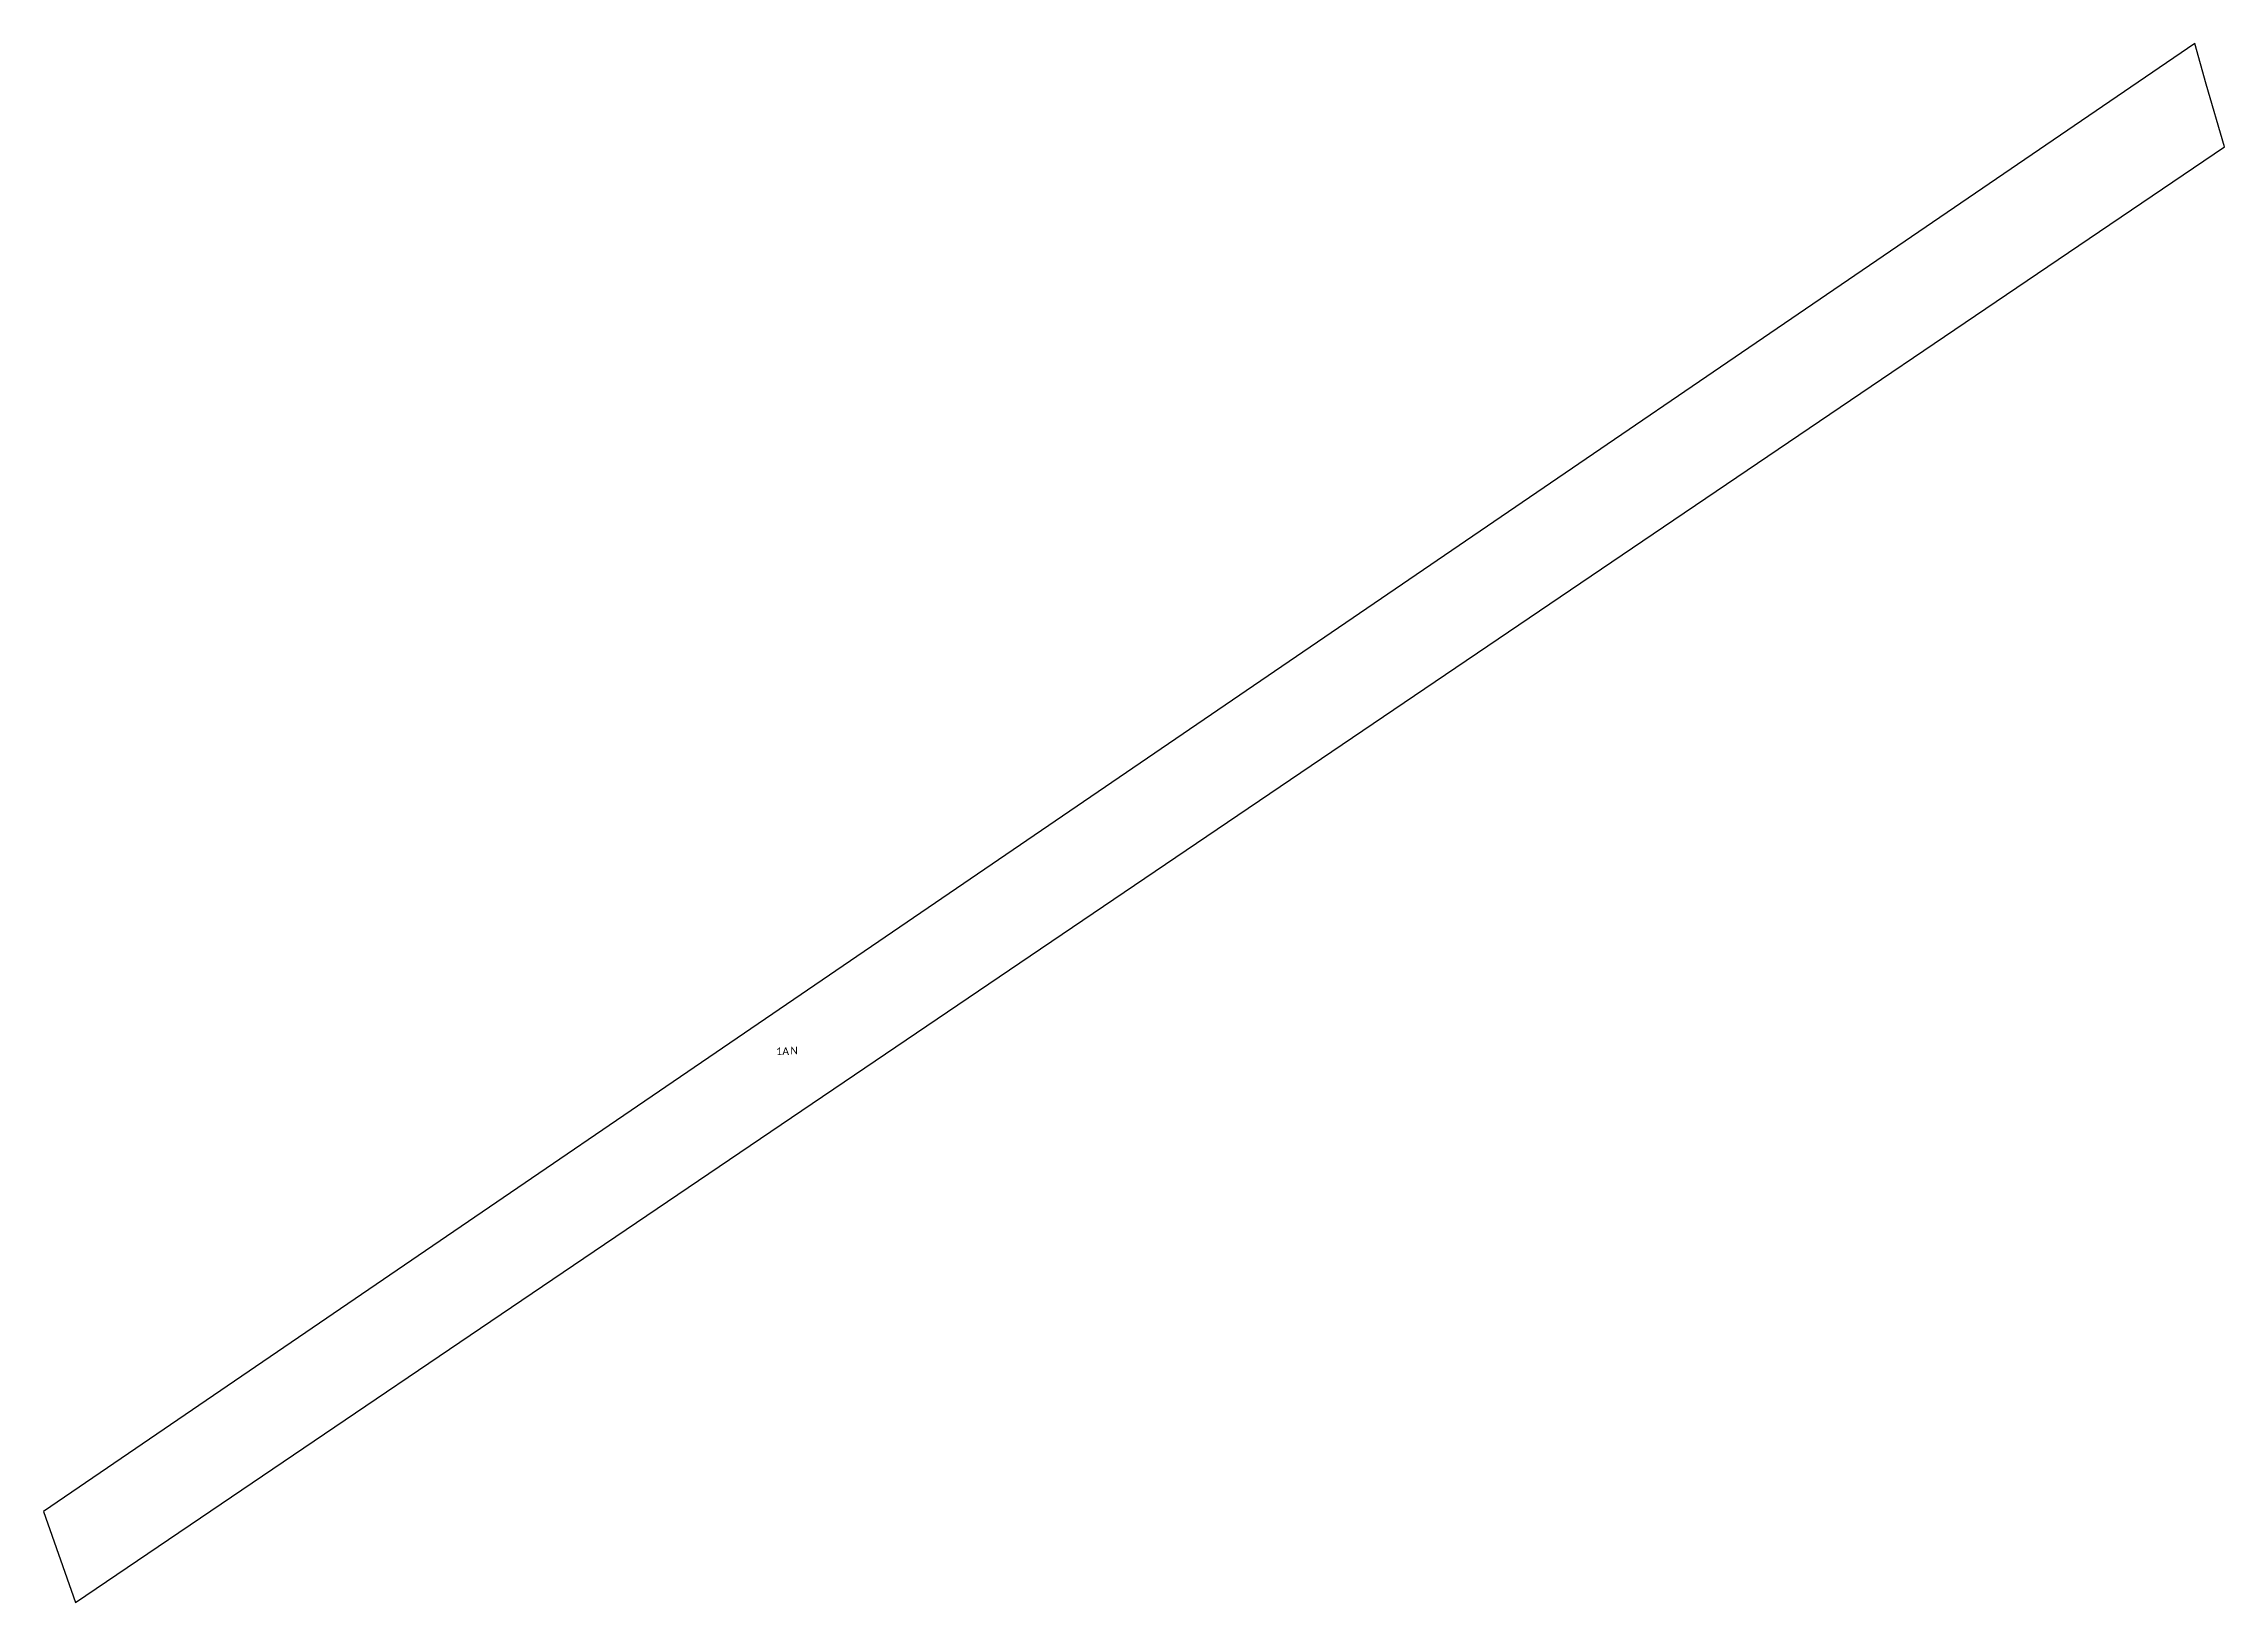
# Model space of a CAD drawing. Extents: x 613601 to 613891, y 646923 to 647131.
import ezdxf

# ---------------------------------------------------------------- set-up
doc = ezdxf.new("R2010")
doc.units = 0
for name, color, linetype in [('_CAT_FOL', 7, 'Continuous'), ('_IMPREJMUIT', 150, 'Continuous'), ('_NR_PARCELA', 50, 'Continuous'), ('_PARCELA_NOU_feb2025', 50, 'Continuous')]:
    doc.layers.add(name, color=color, linetype=linetype)
doc.styles.add('texte', font='')
doc.styles.get('texte').set_extended_font_data('Calibri')

msp = doc.modelspace()

# ---------------------------------------------------------------- linework, layer by layer
at = {"layer": '_PARCELA_NOU_feb2025'}
msp.add_lwpolyline([(613891.35, 647116.88), (613888.92, 647125.24), (613887.4, 647130.62), (613600.76, 646935.03), (613605, 646922.92)], close=True, dxfattribs=at)

# ---------------------------------------------------------------- texts
at = {"layer": '_CAT_FOL', "style": 'texte'}
msp.add_text('A', height=1, dxfattribs=at).set_placement((613699.19, 646995.86))
at = {"layer": '_IMPREJMUIT', "style": 'texte'}
msp.add_text('N', height=1, dxfattribs=at).set_placement((613700.26, 646995.95))
at = {"layer": '_NR_PARCELA', "style": 'texte'}
msp.add_text('1', height=1, dxfattribs=at).set_placement((613698.37, 646995.86))

doc.saveas('drawing.dxf')
